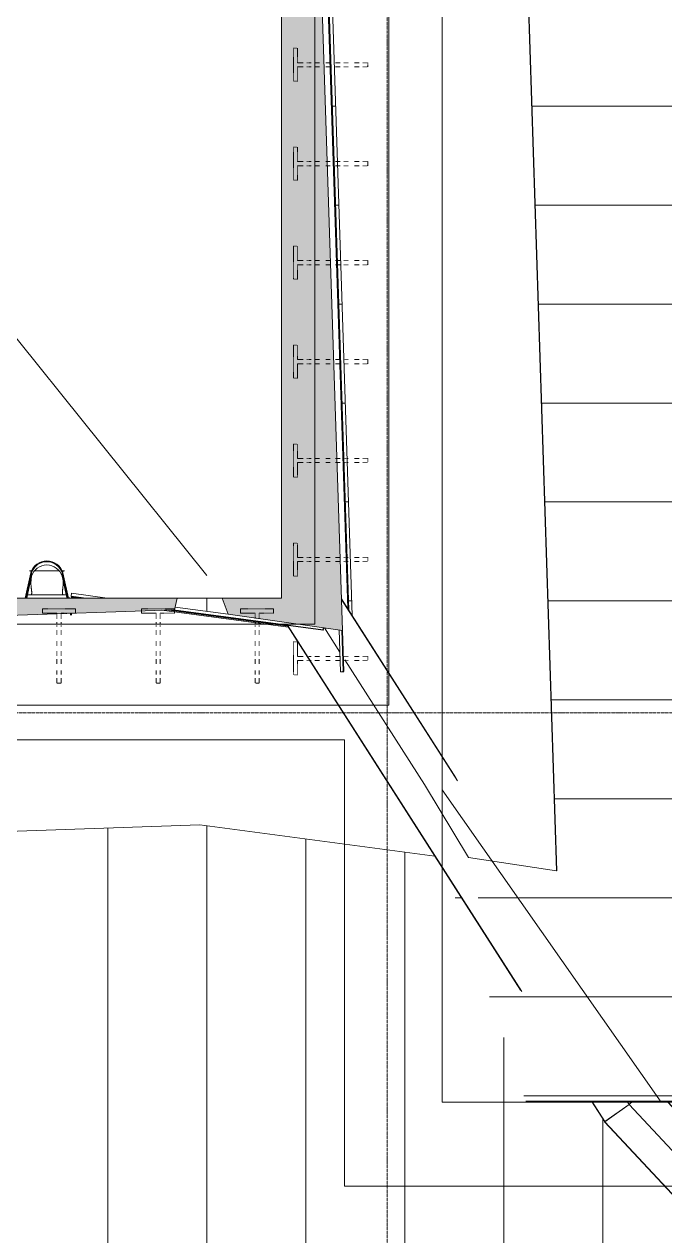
# Model space of a CAD drawing. Header units: millimetres. Extents: x -10178924 to 11692288, y -947381 to 58396.
# Drawn here: x 15851 to 19732, y -547449 to -540103 of the extents above; entities that cross this region are included whole.
import ezdxf

# ---------------------------------------------------------------- set-up
doc = ezdxf.new("R2010")
doc.units = ezdxf.units.MM
for name, pattern in [('ADSK_Линия сетки', [25, 20, -2.5, 0, -2.5]), ('ADSK_Скрыто', [6, 3, -3]), ('ADSK_Штриховая_ш3 п1_5', [4.5, 3, -1.5])]:
    doc.linetypes.add(name, pattern=pattern)
for name, color, linetype, lineweight in [('Аннотация', 7, 'Continuous', 18), ('Антураж', 7, 'Continuous', 18), ('Крыша', 7, 'Continuous', 9), ('Крыша штриховка', 7, 'Continuous', 9), ('Обобщенные модели', 7, 'Continuous', 18), ('Ограждение', 7, 'Continuous', 9), ('Оси', 253, 'Continuous', 9), ('Узлы', 7, 'Continuous', 18)]:
    doc.layers.add(name, color=color, linetype=linetype, lineweight=lineweight)
doc.layers.add('Линии', color=7, linetype='Continuous', lineweight=9, true_color=0x00a600)

# ---------------------------------------------------------------- blocks, each defined once
blk = doc.blocks.new('Ограждение - Ограждение-2968875-План кровли АР')
at = {"layer": 'Ограждение'}
for p, q in [((17774, 20935.9), (18467.1, 19851.4)), ((18476.8, 19833.6), (17774.1, 20933.1)), ((17443.9, 20776.7), (18858.8, 18563.1)), ((17445.7, 20776.5), (18865.6, 18555)), ((17669.3, 20760.9), (17763.3, 20613.8)), ((17793.1, 20567.2), (18276.2, 19811.3)), ((19287.9, 17891.6), (19368.4, 17765.7)), ((19289.6, 17891.6), (19369.4, 17766.7)), ((19368.7, 17765.7), (19516, 17871.6)), ((19516, 17871.6), (19369.4, 17766.7)), ((19503.2, 17891.6), (19516, 17871.6)), ((19516, 17871.6), (19539.8, 17891.6)), ((19516, 17871.6), (23426.4, 13678.1)), ((23674, 13678.1), (19744.9, 17891.6)), ((19746.9, 17891.6), (23676, 13678.1)), ((19368.4, 17765.7), (19421.9, 17803.9)), ((19367.7, 17764.7), (19368.7, 17765.7)), ((19367.7, 17764.7), (23178.4, 13678.1)), ((19369.4, 17766.7), (19368.4, 17765.7)), ((19368.7, 17765.7), (23180.4, 13678.1))]:
    blk.add_line(p, q, dxfattribs=at)
blk = doc.blocks.new('Водосток - Тип 1 _карниз больше 490мм_-5195895-План кровли АР')
at = {"layer": 'Обобщенные модели'}
for p, q in [((18.8, 335), (32.4, 335)), ((50.5, 335), (125, 335)), ((125, 335), (197, 335)), ((215.1, 335), (231.2, 335))]:
    blk.add_line(p, q, dxfattribs=at)
blk.add_open_spline([(29.2, 330.5), (28.1, 332), (25.1, 334.3), (21.1, 335), (18.8, 335)], degree=3, dxfattribs=at)
for points, knots in [([(28.2, 188.3), (28.6, 188.7), (29.5, 189.8), (30.8, 192.1), (31.6, 194.9), (32, 197.4), (32.1, 199.4), (32.2, 201.5), (32.2, 203.8), (32.1, 206.2), (31.9, 208.7), (31.6, 211.4), (31.3, 214.1), (31, 217), (30.6, 219.9), (30.2, 222.9), (29.8, 226), (29.4, 229.2), (29, 232.4), (28.7, 235.7), (28.3, 240.2), (27.8, 245.9), (27.4, 255.3), (27.4, 264.8), (27.8, 274.1), (28.3, 279.8), (28.7, 284.3), (29, 287.6), (29.4, 290.8), (29.8, 294), (30.1, 296.6), (30.3, 298.1), (30.4, 298.6)], [-0.8993913, -0.8993913, -0.8993913, -0.8993913, -0.8823529, -0.8529412, -0.8235294, -0.8088235, -0.7941176, -0.7794118, -0.7647059, -0.75, -0.7352941, -0.7205882, -0.7058824, -0.6911765, -0.6764706, -0.6617647, -0.6470588, -0.6323529, -0.6176471, -0.6029412, -0.5882353, -0.5588235, -0.5294118, -0.4705882, -0.4411765, -0.4117647, -0.3970588, -0.3823529, -0.3676471, -0.3529412, -0.3382353, -0.3311498, -0.3311498, -0.3311498, -0.3311498]), ([(231.2, 335), (228.9, 335), (224.9, 334.3), (221.1, 331.4), (219.6, 328.5), (219.1, 327.3), (219, 327)], [-1, -1, -1, -1, -0.9411765, -0.8823529, -0.8529412, -0.845345, -0.845345, -0.845345, -0.845345]), ([(222, 276.4), (222, 275.6), (222.2, 272.5), (222.6, 264.7), (222.6, 255.2), (222.2, 245.9), (221.7, 240.2), (221.3, 235.7), (221, 232.4), (220.6, 229.2), (220.2, 226), (219.8, 222.9), (219.4, 219.9), (219, 216.9), (218.7, 214.1), (218.4, 211.4), (218.1, 208.7), (217.9, 206.2), (217.8, 203.8), (217.8, 201.5), (217.9, 199.4), (218, 197.3), (218.4, 194.9), (219.2, 192.1), (220.5, 189.8), (221.4, 188.7), (221.8, 188.3)], [-0.568704, -0.568704, -0.568704, -0.568704, -0.5588235, -0.5294118, -0.4705882, -0.4411765, -0.4117647, -0.3970588, -0.3823529, -0.3676471, -0.3529412, -0.3382353, -0.3235294, -0.3088235, -0.2941176, -0.2794118, -0.2647059, -0.25, -0.2352941, -0.2205882, -0.2058824, -0.1911765, -0.1764706, -0.1470588, -0.1176471, -0.1007212, -0.1007212, -0.1007212, -0.1007212])]:
    blk.add_open_spline(points, degree=3, knots=knots, dxfattribs=at)
blk = doc.blocks.new('Водосток 2 - Водосток 2-5195513-План кровли АР')
at = {"layer": 'Антураж'}
for p, q in [((19076.9, 19287.6), (18713.2, 30427.2)), ((18715, 30427.2), (19078.6, 19287.6)), ((17810.8, 20878.3), (17503.6, 30289)), ((17815.7, 20870.6), (17508.3, 30289.2)), ((17817.6, 20867.7), (17510.2, 30283.7)), ((17530.1, 30279.2), (17838.4, 20835.2)), ((15856.9, 20941.3), (15890.1, 21095.2)), ((15895, 21093.9), (15862.1, 20941.3)), ((15895, 21074.3), (15895, 21093.9)), ((16080.3, 21074.3), (16080.3, 21093.9)), ((16080.3, 21093.9), (16113.2, 20941.3)), ((16118.3, 20941.3), (16085.1, 21095.2)), ((15870.5, 20961.1), (15895, 21074.3)), ((16104.7, 20961.1), (16080.3, 21074.3)), ((15870.4, 20961.1), (15866.1, 20941.3)), ((16104.9, 20961.1), (15870.4, 20961.1)), ((16108.3, 20945.2), (16104.9, 20961.1)), ((16137.6, 20941.3), (16117.8, 20944)), ((16135.4, 20953.5), (16137.7, 20970.2)), ((16135.4, 20951.6), (16135.4, 20953.5)), ((16135.4, 20953.5), (16226.8, 20941.3)), ((16135.4, 20951.6), (16212.2, 20941.3)), ((16136.3, 20941.5), (16137, 20946.4)), ((16136.3, 20941.5), (16137.6, 20941.3)), ((16137, 20946.4), (16137, 20951.4)), ((16137, 20946.4), (16175, 20941.3)), ((16354.1, 20941.3), (16137.7, 20970.2)), ((17450.8, 20765.8), (16683.9, 20868.3)), ((16683.9, 20868.3), (17450.8, 20765.8)), ((16713.6, 20869.4), (17447.3, 20771.3)), ((16743.1, 20870.4), (17661.6, 20747.6)), ((16754.8, 20870.8), (17661.6, 20749.6)), ((17085.6, 20843.6), (16764.9, 20886.4)), ((16131.5, 20849.2), (16131.5, 20837)), ((16136.4, 20838), (16136.4, 20849.4)), ((17663.2, 20761.3), (17661.6, 20749.6)), ((17661.6, 20747.6), (17662.5, 20754.5)), ((17661.6, 20749.6), (17661.6, 20747.6)), ((17662.3, 20753.9), (17663.2, 20760.7)), ((17662.5, 20755.2), (17662.3, 20753.2)), ((17662.3, 20753.2), (17662.3, 20753.9)), ((17663.2, 20760.7), (17663.2, 20745.6)), ((17663.9, 20750.4), (17663.9, 20761.3)), ((17758.9, 20748.2), (17767.2, 20494.8)), ((17783, 20495.4), (17774.9, 20745.9)), ((17788.4, 20495.4), (17780.2, 20745.2)), ((17783, 20495.4), (17767.2, 20494.8)), ((17767.2, 20494.8), (17781.3, 20494.8)), ((17773.6, 20495), (17780.1, 20495.2)), ((17787.2, 20495), (17773.6, 20495)), ((17780.1, 20495.2), (17781.9, 20495.2)), ((17781.9, 20495.2), (17780.1, 20495.1)), ((17780.1, 20495.1), (17781.8, 20495.1)), ((17781.8, 20495.1), (17788.4, 20495.4)), ((17788.4, 20495.4), (17783, 20495.4)), ((18276.2, 19811.3), (18542.4, 19369.3)), ((11105, 19365.9), (16914.3, 19567)), ((16914.3, 19566.4), (11105, 19365.2)), ((16914.3, 19567), (18338.7, 19376.7)), ((16914.3, 19566.4), (16914.3, 19567)), ((18339.2, 19376), (16914.3, 19566.4)), ((18542.4, 19369.3), (19076.9, 19287.6)), ((19076.9, 19287.6), (19078.6, 19287.6))]:
    blk.add_line(p, q, dxfattribs=at)
for centre, major_axis, start_param, end_param in [((15987.6, 21065.5), (102, 0), 0.297441, 2.844152), ((15987.6, 21065.5), (97, 0), 0.299649, 2.841944), ((15987.6, 21045.9), (97, 0), 0.299649, 2.841944)]:
    blk.add_ellipse(centre, major_axis=major_axis, ratio=0.991445, start_param=start_param, end_param=end_param, dxfattribs=at)
blk = doc.blocks.new('Кровля')
at = {"layer": 'Крыша штриховка'}
h = blk.add_hatch(dxfattribs=at)
h.set_pattern_fill('FP_1', color=256, style=0, pattern_type=2)
h.set_pattern_definition([(0, (2436.5, 0), (0, 600), [])])
h.paths.add_polyline_path([(18889.8, 17891.6), (24262.4, 17891.6), (24262.4, 43658.8), (18875.8, 43658.8), (18716, 43019.6), (18920.8, 36732), (18715, 30427), (19078.6, 19287.6), (19076.9, 19287.6), (18542.4, 19369.3), (18312.9, 19750.5), (18865.6, 18555), (18858.8, 18563.1), (18418.2, 19252.3), (18856.2, 17988.6)])
h.paths.add_polyline_path([(17838.4, 20835.2), (17530, 30279.2), (17510.2, 30283.7), (17817.6, 20867.7), (17832.5, 20844.4)])
h.paths.add_polyline_path([(19932.2, 25612.9), (19932.2, 27412.9), (23652.2, 27412.9), (23652.2, 25612.9), (20711.6, 25612.9)])
h.paths.add_polyline_path([(22615.6, 29072), (22573.6, 29072), (22573.6, 30222), (23723.6, 30222), (23723.6, 29072), (22649.6, 29072)])
h.paths.add_polyline_path([(17410, 30562.6), (17447.6, 30571.9), (17447.4, 30572.7), (17424.2, 30567), (17424.2, 42908.7), (17410, 42912), (17410, 30566.4)])
h.paths.add_polyline_path([(17510.2, 30568.8), (17530, 30573.4), (17731.3, 36738.9), (17530.1, 42901.2), (17513.1, 42905.1), (17714.4, 36737.9), (17711.5, 36737.2), (17510.3, 30573.4)])
h.paths.add_polyline_path([(22418.6, 34832.9), (19932.2, 34832.9), (19932.2, 36632.9), (23652.2, 36632.9), (23652.2, 34832.9), (22649.6, 34832.9)])
h.paths.add_polyline_path([(21528.7, 38222), (20432.6, 38222), (20432.6, 39372), (21582.6, 39372), (21582.6, 38222)])
h.paths.add_polyline_path([(17525.9, 40595), (17450.3, 42902.8), (17439.6, 42905.2), (17511.2, 40989)])
h.paths.add_polyline_path([(17410, 43184.7), (17447.1, 43193.2), (17410, 43193.2), (17410, 43189.1)])
h.paths.add_polyline_path([(17510.8, 43191), (17528.8, 43195.1), (17644.9, 43658.8), (17618.3, 43658.8), (17625.6, 43656.2), (17627.3, 43656.2), (17511.4, 43193.2)])
h.paths.add_polyline_path([(17571.3, 43657.3), (17571.3, 43657.5), (17570.3, 43657.5)])
h = blk.add_hatch(dxfattribs=at)
h.set_pattern_fill('FP_3', color=256, style=0, pattern_type=2)
h.set_pattern_definition([(270, (156.06, -17199.3), (600, 4e-14), [])])
h.paths.add_polyline_path([(37615.8, 13678.1), (37706.7, 13678.1), (37706.7, 19364), (31852, 19566.7), (30291.8, 19358.3), (30008.9, 18978.9), (30109.6, 18978.9), (30088.8, 18918.9), (29964.2, 18918.9), (29183.2, 17873.2), (29184.3, 17872), (25273.5, 13678.1), (32606.4, 13678.1), (32637.3, 13807.8), (32645.4, 13826), (32644.4, 13828.6), (32639.9, 13832), (32639.9, 13833.1), (32648.6, 13833.1), (32650.8, 13838.2), (32677.9, 13864.5), (32708.1, 13879.1), (32742.2, 13884.4), (32778.6, 13878.6), (32809.6, 13862.9), (32834.6, 13835.9), (32835.9, 13833.1), (32840.3, 13832), (32837.3, 13829.7), (32847.3, 13806.8), (32878, 13678.1), (37490, 13678.1)])
h.paths.add_polyline_path([(11110.2, 13678.1), (15841.3, 13678.1), (15872.2, 13807.8), (15880.3, 13826), (15879.2, 13828.6), (15874.8, 13832), (15874.8, 13833.1), (15883.5, 13833.1), (15885.7, 13838.2), (15912.8, 13864.5), (15943, 13879.1), (15977.1, 13884.4), (16013.5, 13878.6), (16044.5, 13862.9), (16069.5, 13835.9), (16070.8, 13833.1), (16075.2, 13832), (16072.2, 13829.7), (16082.2, 13806.8), (16112.9, 13678.1), (23178.4, 13678.1), (19368.4, 17765.4), (19370.1, 17766.7), (19368.4, 17765.7), (19287.9, 17891.6), (18889.8, 17891.6), (18418.2, 19252.3), (18339.2, 19376), (16914.3, 19566.4), (11105, 19365.2), (11105, 13678.1)])
h.paths.add_polyline_path([(32837.2, 13745.3), (32841.3, 13745.3), (32837.6, 13751.1)])
h.paths.add_polyline_path([(16076.1, 13745.3), (16072.5, 13751.1), (16072.5, 13745.3)])
h.paths.add_polyline_path([(11105, 20651.5), (12590.9, 20677.2), (15833.4, 20789.5), (15843.6, 20837), (15833.4, 20838.9), (11105, 20675.2)])
h.paths.add_polyline_path([(37706.7, 20653.4), (37706.7, 20941.3), (37670, 20941.3), (37670, 20675.2), (32021.5, 20870.7), (32024.3, 20856.6), (32024.3, 20850.2), (37670, 20654.7)])
h.paths.add_polyline_path([(17085.6, 20843.6), (17050, 20941.3), (16776.8, 20941.3), (16764.9, 20886.4), (17050, 20848.3)])
h.paths.add_polyline_path([(31690, 20845.2), (31726.8, 20851.2), (31726.8, 20857.6), (31744.9, 20941.3), (31725, 20941.3), (31690.2, 20845.7)])
at = {"layer": 'Узлы', "true_color": 0xffffff}
h = blk.add_hatch(color=7, dxfattribs=at)
h.paths.add_polyline_path([(11105, 20675.2), (16761.6, 20871), (16776.8, 20941.3), (11105, 20941.3), (11105, 20704.7)])
h.paths.add_polyline_path([(17780.2, 20745.2), (17468.8, 30285.1), (17410, 30298.5), (17410, 20941.3), (17050, 20941.3), (17085.6, 20843.6), (17774.9, 20745.9)])
h.paths.add_polyline_path([(17424.2, 30566.4), (17469.1, 30578.5), (17669.9, 36738.9), (17439.4, 42910.9), (17424.2, 42925.5), (17424.2, 30567)])
h.paths.add_polyline_path([(17448.4, 43193.2), (17453.4, 43193.2), (17570, 43658.8), (17410, 43658.8), (17410, 43193.2), (17447.5, 43193.2)])
at = {"layer": 'Аннотация', "lineweight": 9}
blk.add_line((16957.9, 21077.6), (15314.9, 23124.1), dxfattribs=at)
at = {"layer": 'Крыша'}
for p, q in [((17050, 20941.3), (16776.8, 20941.3)), ((18889.8, 17891.6), (24262.4, 17891.6))]:
    blk.add_line(p, q, dxfattribs=at)
at = {"layer": 'Линии', "color": 5, "true_color": 0x0000ff}
for p, q in [((18060, 43658.8), (18060, 20291.3)), ((18060, 20291.3), (10815, 20291.3))]:
    blk.add_line(p, q, dxfattribs=at)
at = {"layer": 'Линии', "color": 7, "linetype": 'ADSK_Штриховая_ш3 п1_5'}
for p, q in [((17612.4, 20782.5), (17612.4, 43422.9)), ((18382.4, 17884.5), (18382.4, 42692.9)), ((10855, 20782.5), (17612.4, 20782.5)), ((17792.4, 20082.5), (10855, 20082.5)), ((17792.4, 17374.5), (17792.4, 20082.5)), ((18382.4, 17884.5), (30199, 17884.5)), ((30912.4, 17374.5), (17792.4, 17374.5))]:
    blk.add_line(p, q, dxfattribs=at)
at = {"layer": 'Линии', "color": 7}
for p, q in [((17410, 30298.5), (17410, 20941.3)), ((17780.2, 20745.2), (17468.8, 30285.1)), ((16776.8, 20941.3), (11105, 20941.3)), ((16761.6, 20871), (16776.8, 20941.3)), ((17410, 20941.3), (17050, 20941.3)), ((17050, 20941.3), (17085.6, 20843.6)), ((11105, 20675.2), (16761.6, 20871)), ((17085.6, 20843.6), (17780.2, 20745.2)), ((19711, 17884.5), (18382.4, 19779.3))]:
    blk.add_line(p, q, dxfattribs=at)
at = {"layer": 'Линии', "color": 7, "linetype": 'ADSK_Скрыто'}
for p, q in [((17482.4, 24075.2), (17482.4, 24275.2)), ((17482.4, 24275.2), (17507.4, 24275.2)), ((17507.4, 24275.2), (17507.4, 24187.7)), ((17507.4, 24187.7), (17542.4, 24187.7)), ((17562.4, 24187.7), (17592.4, 24187.7)), ((17612.4, 24187.7), (17642.4, 24187.7)), ((17677.4, 24187.7), (17707.4, 24187.7)), ((17737.4, 24187.7), (17767.4, 24187.7)), ((17787.4, 24187.7), (17817.4, 24187.7)), ((17852.4, 24187.7), (17882.4, 24187.7)), ((17902.4, 24187.7), (17932.4, 24187.7)), ((17932.4, 24187.7), (17932.4, 24162.7)), ((17507.4, 24162.7), (17507.4, 24075.2)), ((17507.4, 24162.7), (17542.4, 24162.7)), ((17562.4, 24162.7), (17592.4, 24162.7)), ((17612.4, 24162.7), (17642.4, 24162.7)), ((17677.4, 24162.7), (17707.4, 24162.7)), ((17737.4, 24162.7), (17767.4, 24162.7)), ((17787.4, 24162.7), (17817.4, 24162.7)), ((17852.4, 24162.7), (17882.4, 24162.7)), ((17902.4, 24162.7), (17932.4, 24162.7)), ((17507.4, 24075.2), (17482.4, 24075.2)), ((17482.4, 23475.2), (17482.4, 23675.2)), ((17482.4, 23675.2), (17507.4, 23675.2)), ((17507.4, 23675.2), (17507.4, 23587.7)), ((17507.4, 23587.7), (17542.4, 23587.7)), ((17562.4, 23587.7), (17592.4, 23587.7)), ((17612.4, 23587.7), (17642.4, 23587.7)), ((17677.4, 23587.7), (17707.4, 23587.7)), ((17737.4, 23587.7), (17767.4, 23587.7)), ((17787.4, 23587.7), (17817.4, 23587.7)), ((17852.4, 23587.7), (17882.4, 23587.7)), ((17902.4, 23587.7), (17932.4, 23587.7)), ((17932.4, 23587.7), (17932.4, 23562.7)), ((17507.4, 23562.7), (17507.4, 23475.2)), ((17507.4, 23562.7), (17542.4, 23562.7)), ((17562.4, 23562.7), (17592.4, 23562.7)), ((17612.4, 23562.7), (17642.4, 23562.7)), ((17677.4, 23562.7), (17707.4, 23562.7)), ((17737.4, 23562.7), (17767.4, 23562.7)), ((17787.4, 23562.7), (17817.4, 23562.7)), ((17852.4, 23562.7), (17882.4, 23562.7)), ((17902.4, 23562.7), (17932.4, 23562.7)), ((17507.4, 23475.2), (17482.4, 23475.2)), ((17482.4, 22875.2), (17482.4, 23075.2)), ((17482.4, 23075.2), (17507.4, 23075.2)), ((17507.4, 23075.2), (17507.4, 22987.7)), ((17507.4, 22987.7), (17542.4, 22987.7)), ((17507.4, 22962.7), (17507.4, 22875.2)), ((17507.4, 22962.7), (17542.4, 22962.7)), ((17562.4, 22987.7), (17592.4, 22987.7)), ((17562.4, 22962.7), (17592.4, 22962.7)), ((17612.4, 22987.7), (17642.4, 22987.7)), ((17612.4, 22962.7), (17642.4, 22962.7)), ((17677.4, 22987.7), (17707.4, 22987.7)), ((17677.4, 22962.7), (17707.4, 22962.7)), ((17737.4, 22987.7), (17767.4, 22987.7)), ((17737.4, 22962.7), (17767.4, 22962.7)), ((17787.4, 22987.7), (17817.4, 22987.7)), ((17787.4, 22962.7), (17817.4, 22962.7)), ((17852.4, 22987.7), (17882.4, 22987.7)), ((17852.4, 22962.7), (17882.4, 22962.7)), ((17902.4, 22987.7), (17932.4, 22987.7)), ((17902.4, 22962.7), (17932.4, 22962.7)), ((17932.4, 22987.7), (17932.4, 22962.7)), ((17507.4, 22875.2), (17482.4, 22875.2)), ((17482.4, 22275.2), (17482.4, 22475.2)), ((17482.4, 22475.2), (17507.4, 22475.2)), ((17507.4, 22475.2), (17507.4, 22387.7)), ((17507.4, 22387.7), (17542.4, 22387.7)), ((17507.4, 22362.7), (17507.4, 22275.2)), ((17507.4, 22362.7), (17542.4, 22362.7)), ((17562.4, 22387.7), (17592.4, 22387.7)), ((17562.4, 22362.7), (17592.4, 22362.7)), ((17612.4, 22387.7), (17642.4, 22387.7)), ((17612.4, 22362.7), (17642.4, 22362.7)), ((17677.4, 22387.7), (17707.4, 22387.7)), ((17677.4, 22362.7), (17707.4, 22362.7)), ((17737.4, 22387.7), (17767.4, 22387.7)), ((17737.4, 22362.7), (17767.4, 22362.7)), ((17787.4, 22387.7), (17817.4, 22387.7)), ((17787.4, 22362.7), (17817.4, 22362.7)), ((17852.4, 22387.7), (17882.4, 22387.7)), ((17852.4, 22362.7), (17882.4, 22362.7)), ((17902.4, 22387.7), (17932.4, 22387.7)), ((17902.4, 22362.7), (17932.4, 22362.7)), ((17932.4, 22387.7), (17932.4, 22362.7)), ((17507.4, 22275.2), (17482.4, 22275.2)), ((17482.4, 21675.2), (17482.4, 21875.2)), ((17482.4, 21875.2), (17507.4, 21875.2)), ((17507.4, 21875.2), (17507.4, 21787.7)), ((17507.4, 21787.7), (17542.4, 21787.7)), ((17507.4, 21762.7), (17507.4, 21675.2)), ((17507.4, 21762.7), (17542.4, 21762.7)), ((17562.4, 21787.7), (17592.4, 21787.7)), ((17562.4, 21762.7), (17592.4, 21762.7)), ((17612.4, 21787.7), (17642.4, 21787.7)), ((17612.4, 21762.7), (17642.4, 21762.7)), ((17677.4, 21787.7), (17707.4, 21787.7)), ((17677.4, 21762.7), (17707.4, 21762.7)), ((17737.4, 21787.7), (17767.4, 21787.7)), ((17737.4, 21762.7), (17767.4, 21762.7)), ((17787.4, 21787.7), (17817.4, 21787.7)), ((17787.4, 21762.7), (17817.4, 21762.7)), ((17852.4, 21787.7), (17882.4, 21787.7)), ((17852.4, 21762.7), (17882.4, 21762.7)), ((17902.4, 21787.7), (17932.4, 21787.7)), ((17902.4, 21762.7), (17932.4, 21762.7)), ((17932.4, 21787.7), (17932.4, 21762.7)), ((17507.4, 21675.2), (17482.4, 21675.2)), ((17482.4, 21075.2), (17482.4, 21275.2)), ((17482.4, 21275.2), (17507.4, 21275.2)), ((17507.4, 21275.2), (17507.4, 21187.7)), ((17507.4, 21187.7), (17542.4, 21187.7)), ((17507.4, 21162.7), (17507.4, 21075.2)), ((17507.4, 21162.7), (17542.4, 21162.7)), ((17562.4, 21187.7), (17592.4, 21187.7)), ((17562.4, 21162.7), (17592.4, 21162.7)), ((17612.4, 21187.7), (17642.4, 21187.7)), ((17612.4, 21162.7), (17642.4, 21162.7)), ((17677.4, 21187.7), (17707.4, 21187.7)), ((17677.4, 21162.7), (17707.4, 21162.7)), ((17737.4, 21187.7), (17767.4, 21187.7)), ((17737.4, 21162.7), (17767.4, 21162.7)), ((17787.4, 21187.7), (17817.4, 21187.7)), ((17787.4, 21162.7), (17817.4, 21162.7)), ((17852.4, 21187.7), (17882.4, 21187.7)), ((17852.4, 21162.7), (17882.4, 21162.7)), ((17902.4, 21187.7), (17932.4, 21187.7)), ((17902.4, 21162.7), (17932.4, 21162.7)), ((17932.4, 21187.7), (17932.4, 21162.7)), ((17507.4, 21075.2), (17482.4, 21075.2)), ((15961.7, 20875.2), (16161.7, 20875.2)), ((15961.7, 20850.2), (15961.7, 20875.2)), ((16161.7, 20875.2), (16161.7, 20850.2)), ((16561.7, 20875.2), (16761.7, 20875.2)), ((16561.7, 20850.2), (16561.7, 20875.2)), ((16761.7, 20875.2), (16761.7, 20850.2)), ((17161.7, 20875.2), (17361.7, 20875.2)), ((17161.7, 20850.2), (17161.7, 20875.2)), ((17361.7, 20875.2), (17361.7, 20850.2)), ((16049.2, 20850.2), (15961.7, 20850.2)), ((16049.2, 20850.2), (16049.2, 20815.2)), ((16049.2, 20795.2), (16049.2, 20765.2)), ((16161.7, 20850.2), (16074.2, 20850.2)), ((16074.2, 20850.2), (16074.2, 20815.2)), ((16074.2, 20795.2), (16074.2, 20765.2)), ((16649.2, 20850.2), (16561.7, 20850.2)), ((16649.2, 20850.2), (16649.2, 20815.2)), ((16649.2, 20795.2), (16649.2, 20765.2)), ((16761.7, 20850.2), (16674.2, 20850.2)), ((16674.2, 20850.2), (16674.2, 20815.2)), ((16674.2, 20795.2), (16674.2, 20765.2)), ((17249.2, 20850.2), (17161.7, 20850.2)), ((17249.2, 20850.2), (17249.2, 20815.2)), ((17249.2, 20795.2), (17249.2, 20765.2)), ((17361.7, 20850.2), (17274.2, 20850.2)), ((17274.2, 20850.2), (17274.2, 20815.2)), ((17274.2, 20795.2), (17274.2, 20765.2)), ((16049.2, 20745.2), (16049.2, 20715.2)), ((16074.2, 20745.2), (16074.2, 20715.2)), ((16649.2, 20745.2), (16649.2, 20715.2)), ((16674.2, 20745.2), (16674.2, 20715.2)), ((17249.2, 20745.2), (17249.2, 20715.2)), ((17274.2, 20745.2), (17274.2, 20715.2)), ((16049.2, 20680.2), (16049.2, 20650.2)), ((16074.2, 20680.2), (16074.2, 20650.2)), ((16649.2, 20680.2), (16649.2, 20650.2)), ((16674.2, 20680.2), (16674.2, 20650.2)), ((17249.2, 20680.2), (17249.2, 20650.2)), ((17274.2, 20680.2), (17274.2, 20650.2)), ((17482.4, 20475.2), (17482.4, 20675.2)), ((17482.4, 20675.2), (17507.4, 20675.2)), ((17507.4, 20675.2), (17507.4, 20587.7)), ((16049.2, 20620.2), (16049.2, 20590.2)), ((16049.2, 20570.2), (16049.2, 20540.2)), ((16074.2, 20620.2), (16074.2, 20590.2)), ((16074.2, 20570.2), (16074.2, 20540.2)), ((16649.2, 20620.2), (16649.2, 20590.2)), ((16649.2, 20570.2), (16649.2, 20540.2)), ((16674.2, 20620.2), (16674.2, 20590.2)), ((16674.2, 20570.2), (16674.2, 20540.2)), ((17249.2, 20620.2), (17249.2, 20590.2)), ((17249.2, 20570.2), (17249.2, 20540.2)), ((17274.2, 20620.2), (17274.2, 20590.2)), ((17274.2, 20570.2), (17274.2, 20540.2)), ((17507.4, 20587.7), (17542.4, 20587.7)), ((17562.4, 20587.7), (17592.4, 20587.7)), ((17612.4, 20587.7), (17642.4, 20587.7)), ((17677.4, 20587.7), (17707.4, 20587.7)), ((17737.4, 20587.7), (17767.4, 20587.7)), ((17787.4, 20587.7), (17817.4, 20587.7)), ((17852.4, 20587.7), (17882.4, 20587.7)), ((17902.4, 20587.7), (17932.4, 20587.7)), ((17932.4, 20587.7), (17932.4, 20562.7)), ((16049.2, 20505.2), (16049.2, 20475.2)), ((16074.2, 20505.2), (16074.2, 20475.2)), ((16649.2, 20505.2), (16649.2, 20475.2)), ((16674.2, 20505.2), (16674.2, 20475.2)), ((17249.2, 20505.2), (17249.2, 20475.2)), ((17274.2, 20505.2), (17274.2, 20475.2)), ((17507.4, 20562.7), (17507.4, 20475.2)), ((17507.4, 20562.7), (17542.4, 20562.7)), ((17562.4, 20562.7), (17592.4, 20562.7)), ((17612.4, 20562.7), (17642.4, 20562.7)), ((17677.4, 20562.7), (17707.4, 20562.7)), ((17737.4, 20562.7), (17767.4, 20562.7)), ((17787.4, 20562.7), (17817.4, 20562.7)), ((17852.4, 20562.7), (17882.4, 20562.7)), ((17902.4, 20562.7), (17932.4, 20562.7)), ((16049.2, 20455.2), (16049.2, 20425.2)), ((16074.2, 20425.2), (16049.2, 20425.2)), ((16074.2, 20455.2), (16074.2, 20425.2)), ((16649.2, 20455.2), (16649.2, 20425.2)), ((16674.2, 20425.2), (16649.2, 20425.2)), ((16674.2, 20455.2), (16674.2, 20425.2)), ((17249.2, 20455.2), (17249.2, 20425.2)), ((17274.2, 20425.2), (17249.2, 20425.2)), ((17274.2, 20455.2), (17274.2, 20425.2)), ((17507.4, 20475.2), (17482.4, 20475.2))]:
    blk.add_line(p, q, dxfattribs=at)
at = {"layer": 'Оси', "linetype": 'ADSK_Линия сетки'}
for p, q in [((18049.6, -5630.6), (18049.6, 44223)), ((-13798, 20245), (56004.9, 20245))]:
    blk.add_line(p, q, dxfattribs=at)
at = {"layer": 'Антураж'}
blk.add_blockref('Водосток 2 - Водосток 2-5195513-План кровли АР', (0, 0), dxfattribs=at)
at = {"layer": 'Обобщенные модели'}
blk.add_blockref('Водосток - Тип 1 _карниз больше 490мм_-5195895-План кровли АР', (15863.9, 20772.5), dxfattribs=at)
at = {"layer": 'Ограждение'}
blk.add_blockref('Ограждение - Ограждение-2968875-План кровли АР', (0, 0), dxfattribs=at)

msp = doc.modelspace()

# ---------------------------------------------------------------- block references
msp.add_blockref('Кровля', (0, -564523.7))

doc.saveas('drawing.dxf')
